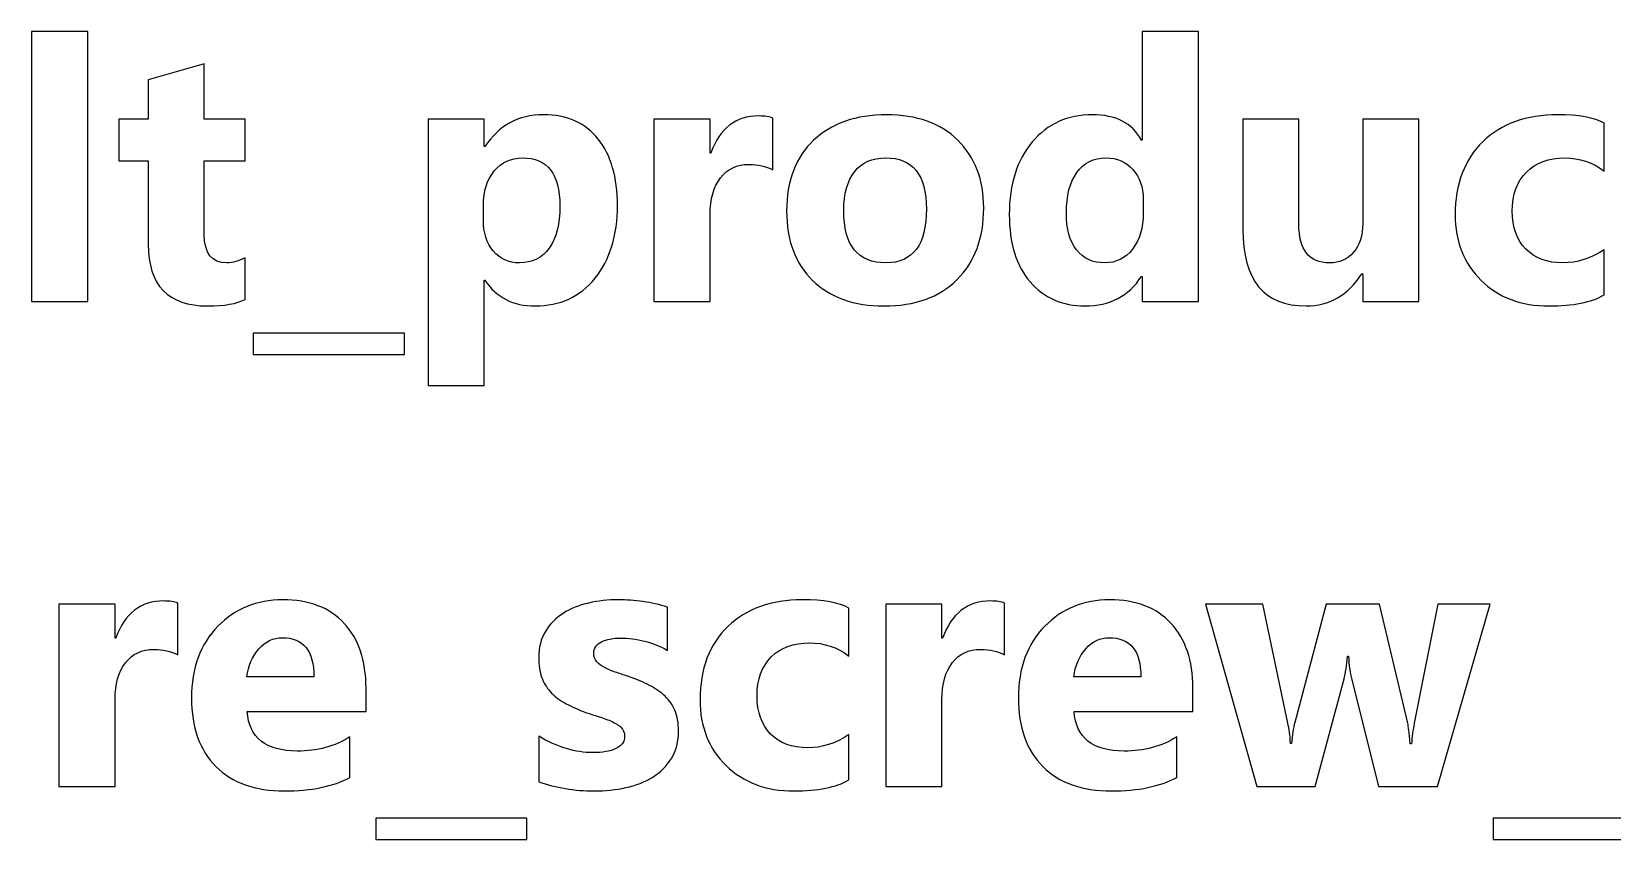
# Model space of a CAD drawing. Header units: centimetres. Extents: x -8 to 8, y -13.2 to 13.9.
# Drawn here: x -2.891 to 0.783, y 11.98 to 13.856 of the extents above; entities that cross this region are included whole.
import ezdxf

# ---------------------------------------------------------------- set-up
doc = ezdxf.new("R2010")
doc.units = ezdxf.units.CM
doc.header["$MEASUREMENT"] = 0
doc.layers.add('Layer 1', color=7, linetype='Continuous')

msp = doc.modelspace()

# ---------------------------------------------------------------- linework, layer by layer
at = {"layer": 'Layer 1'}
for points, knots in [([(-2.76073, 13.2292), (-2.76073, 13.2292), (-2.89126, 13.2292), (-2.89126, 13.2292), (-2.89126, 13.2292), (-2.89126, 13.2292), (-2.89126, 13.85588), (-2.89126, 13.85588), (-2.89126, 13.85588), (-2.89126, 13.85588), (-2.76073, 13.85588), (-2.76073, 13.85588), (-2.76073, 13.85588), (-2.76073, 13.85588), (-2.76073, 13.2292), (-2.76073, 13.2292)], [0, 0, 0, 0, 0.2, 0.2, 0.2, 0.2, 0.4, 0.4, 0.4, 0.4, 0.6, 0.6, 0.6, 0.6, 1, 1, 1, 1]), ([(-0.17935, 13.2292), (-0.17935, 13.2292), (-0.31002, 13.2292), (-0.31002, 13.2292), (-0.31002, 13.2292), (-0.31002, 13.2292), (-0.31002, 13.28748), (-0.31002, 13.28748), (-0.31002, 13.28748), (-0.31002, 13.28748), (-0.31158, 13.28748), (-0.31158, 13.28748), (-0.31158, 13.28748), (-0.34135, 13.24176), (-0.38509, 13.2189), (-0.44267, 13.2189), (-0.44267, 13.2189), (-0.49558, 13.2189), (-0.5382, 13.23753), (-0.57037, 13.27492), (-0.57037, 13.27492), (-0.60269, 13.31217), (-0.61878, 13.36438), (-0.61878, 13.43141), (-0.61878, 13.43141), (-0.61878, 13.5014), (-0.601, 13.55743), (-0.56544, 13.59962), (-0.56544, 13.59962), (-0.52988, 13.64181), (-0.48331, 13.66284), (-0.42573, 13.66284), (-0.42573, 13.66284), (-0.37112, 13.66284), (-0.33317, 13.64336), (-0.31158, 13.60413), (-0.31158, 13.60413), (-0.31158, 13.60413), (-0.31002, 13.60413), (-0.31002, 13.60413), (-0.31002, 13.60413), (-0.31002, 13.60413), (-0.31002, 13.85588), (-0.31002, 13.85588), (-0.31002, 13.85588), (-0.31002, 13.85588), (-0.17935, 13.85588), (-0.17935, 13.85588), (-0.17935, 13.85588), (-0.17935, 13.85588), (-0.17935, 13.2292), (-0.17935, 13.2292)], [0, 0, 0, 0, 0.0714286, 0.0714286, 0.0714286, 0.0714286, 0.1428571, 0.1428571, 0.1428571, 0.1428571, 0.2142857, 0.2142857, 0.2142857, 0.2142857, 0.2857143, 0.2857143, 0.2857143, 0.2857143, 0.3571429, 0.3571429, 0.3571429, 0.3571429, 0.4285714, 0.4285714, 0.4285714, 0.4285714, 0.5, 0.5, 0.5, 0.5, 0.5714286, 0.5714286, 0.5714286, 0.5714286, 0.6428571, 0.6428571, 0.6428571, 0.6428571, 0.7142857, 0.7142857, 0.7142857, 0.7142857, 0.7857143, 0.7857143, 0.7857143, 0.7857143, 0.8571429, 0.8571429, 0.8571429, 0.8571429, 1, 1, 1, 1]), ([(-2.39482, 13.23414), (-2.41415, 13.22398), (-2.44322, 13.2189), (-2.48203, 13.2189), (-2.48203, 13.2189), (-2.57403, 13.2189), (-2.62018, 13.26674), (-2.62018, 13.36227), (-2.62018, 13.36227), (-2.62018, 13.36227), (-2.62018, 13.55616), (-2.62018, 13.55616), (-2.62018, 13.55616), (-2.62018, 13.55616), (-2.68876, 13.55616), (-2.68876, 13.55616), (-2.68876, 13.55616), (-2.68876, 13.55616), (-2.68876, 13.65254), (-2.68876, 13.65254), (-2.68876, 13.65254), (-2.68876, 13.65254), (-2.62018, 13.65254), (-2.62018, 13.65254), (-2.62018, 13.65254), (-2.62018, 13.65254), (-2.62018, 13.74383), (-2.62018, 13.74383), (-2.62018, 13.74383), (-2.62018, 13.74383), (-2.48993, 13.78109), (-2.48993, 13.78109), (-2.48993, 13.78109), (-2.48993, 13.78109), (-2.48993, 13.65254), (-2.48993, 13.65254), (-2.48993, 13.65254), (-2.48993, 13.65254), (-2.39482, 13.65254), (-2.39482, 13.65254), (-2.39482, 13.65254), (-2.39482, 13.65254), (-2.39482, 13.55616), (-2.39482, 13.55616), (-2.39482, 13.55616), (-2.39482, 13.55616), (-2.48993, 13.55616), (-2.48993, 13.55616), (-2.48993, 13.55616), (-2.48993, 13.55616), (-2.48993, 13.38499), (-2.48993, 13.38499), (-2.48993, 13.38499), (-2.48993, 13.34096), (-2.47243, 13.31895), (-2.43744, 13.31895), (-2.43744, 13.31895), (-2.42361, 13.31895), (-2.40936, 13.3229), (-2.39482, 13.33094), (-2.39482, 13.33094), (-2.39482, 13.33094), (-2.39482, 13.23414), (-2.39482, 13.23414)], [0, 0, 0, 0, 0.0588235, 0.0588235, 0.0588235, 0.0588235, 0.1176471, 0.1176471, 0.1176471, 0.1176471, 0.1764706, 0.1764706, 0.1764706, 0.1764706, 0.2352941, 0.2352941, 0.2352941, 0.2352941, 0.2941176, 0.2941176, 0.2941176, 0.2941176, 0.3529412, 0.3529412, 0.3529412, 0.3529412, 0.4117647, 0.4117647, 0.4117647, 0.4117647, 0.4705882, 0.4705882, 0.4705882, 0.4705882, 0.5294118, 0.5294118, 0.5294118, 0.5294118, 0.5882353, 0.5882353, 0.5882353, 0.5882353, 0.6470588, 0.6470588, 0.6470588, 0.6470588, 0.7058824, 0.7058824, 0.7058824, 0.7058824, 0.7647059, 0.7647059, 0.7647059, 0.7647059, 0.8235294, 0.8235294, 0.8235294, 0.8235294, 0.8823529, 0.8823529, 0.8823529, 0.8823529, 1, 1, 1, 1]), ([(-1.83756, 13.27845), (-1.83756, 13.27845), (-1.83926, 13.27845), (-1.83926, 13.27845), (-1.83926, 13.27845), (-1.83926, 13.27845), (-1.83926, 13.03447), (-1.83926, 13.03447), (-1.83926, 13.03447), (-1.83926, 13.03447), (-1.96979, 13.03447), (-1.96979, 13.03447), (-1.96979, 13.03447), (-1.96979, 13.03447), (-1.96979, 13.65254), (-1.96979, 13.65254), (-1.96979, 13.65254), (-1.96979, 13.65254), (-1.83926, 13.65254), (-1.83926, 13.65254), (-1.83926, 13.65254), (-1.83926, 13.65254), (-1.83926, 13.58889), (-1.83926, 13.58889), (-1.83926, 13.58889), (-1.83926, 13.58889), (-1.83756, 13.58889), (-1.83756, 13.58889), (-1.83756, 13.58889), (-1.80525, 13.63814), (-1.75995, 13.66284), (-1.70153, 13.66284), (-1.70153, 13.66284), (-1.64664, 13.66284), (-1.60431, 13.64407), (-1.57439, 13.60639), (-1.57439, 13.60639), (-1.54448, 13.56886), (-1.52952, 13.51763), (-1.52952, 13.45286), (-1.52952, 13.45286), (-1.52952, 13.38231), (-1.54702, 13.32572), (-1.58187, 13.28296), (-1.58187, 13.28296), (-1.61673, 13.24021), (-1.66315, 13.2189), (-1.72101, 13.2189), (-1.72101, 13.2189), (-1.77195, 13.2189), (-1.81075, 13.23865), (-1.83756, 13.27845)], [0, 0, 0, 0, 0.0714286, 0.0714286, 0.0714286, 0.0714286, 0.1428571, 0.1428571, 0.1428571, 0.1428571, 0.2142857, 0.2142857, 0.2142857, 0.2142857, 0.2857143, 0.2857143, 0.2857143, 0.2857143, 0.3571429, 0.3571429, 0.3571429, 0.3571429, 0.4285714, 0.4285714, 0.4285714, 0.4285714, 0.5, 0.5, 0.5, 0.5, 0.5714286, 0.5714286, 0.5714286, 0.5714286, 0.6428571, 0.6428571, 0.6428571, 0.6428571, 0.7142857, 0.7142857, 0.7142857, 0.7142857, 0.7857143, 0.7857143, 0.7857143, 0.7857143, 0.8571429, 0.8571429, 0.8571429, 0.8571429, 1, 1, 1, 1]), ([(-1.16855, 13.53471), (-1.18436, 13.54331), (-1.2027, 13.54755), (-1.22358, 13.54755), (-1.22358, 13.54755), (-1.25195, 13.54755), (-1.2741, 13.53711), (-1.29019, 13.51636), (-1.29019, 13.51636), (-1.30613, 13.49548), (-1.31418, 13.46726), (-1.31418, 13.43141), (-1.31418, 13.43141), (-1.31418, 13.43141), (-1.31418, 13.2292), (-1.31418, 13.2292), (-1.31418, 13.2292), (-1.31418, 13.2292), (-1.44471, 13.2292), (-1.44471, 13.2292), (-1.44471, 13.2292), (-1.44471, 13.2292), (-1.44471, 13.65254), (-1.44471, 13.65254), (-1.44471, 13.65254), (-1.44471, 13.65254), (-1.31418, 13.65254), (-1.31418, 13.65254), (-1.31418, 13.65254), (-1.31418, 13.65254), (-1.31418, 13.57394), (-1.31418, 13.57394), (-1.31418, 13.57394), (-1.31418, 13.57394), (-1.31248, 13.57394), (-1.31248, 13.57394), (-1.31248, 13.57394), (-1.29174, 13.63137), (-1.25463, 13.66001), (-1.20087, 13.66001), (-1.20087, 13.66001), (-1.18704, 13.66001), (-1.17631, 13.65832), (-1.16855, 13.65508), (-1.16855, 13.65508), (-1.16855, 13.65508), (-1.16855, 13.53471), (-1.16855, 13.53471)], [0, 0, 0, 0, 0.0769231, 0.0769231, 0.0769231, 0.0769231, 0.1538462, 0.1538462, 0.1538462, 0.1538462, 0.2307692, 0.2307692, 0.2307692, 0.2307692, 0.3076923, 0.3076923, 0.3076923, 0.3076923, 0.3846154, 0.3846154, 0.3846154, 0.3846154, 0.4615385, 0.4615385, 0.4615385, 0.4615385, 0.5384615, 0.5384615, 0.5384615, 0.5384615, 0.6153846, 0.6153846, 0.6153846, 0.6153846, 0.6923077, 0.6923077, 0.6923077, 0.6923077, 0.7692308, 0.7692308, 0.7692308, 0.7692308, 0.8461538, 0.8461538, 0.8461538, 0.8461538, 1, 1, 1, 1]), ([(-0.90947, 13.2189), (-0.98002, 13.2189), (-1.03548, 13.23865), (-1.07584, 13.27817), (-1.07584, 13.27817), (-1.1162, 13.31768), (-1.13638, 13.37144), (-1.13638, 13.43917), (-1.13638, 13.43917), (-1.13638, 13.50917), (-1.11549, 13.56406), (-1.07358, 13.60357), (-1.07358, 13.60357), (-1.03167, 13.64308), (-0.97494, 13.66284), (-0.90368, 13.66284), (-0.90368, 13.66284), (-0.83341, 13.66284), (-0.77823, 13.64308), (-0.7383, 13.60357), (-0.7383, 13.60357), (-0.69836, 13.56406), (-0.67833, 13.51171), (-0.67833, 13.44665), (-0.67833, 13.44665), (-0.67833, 13.37638), (-0.69893, 13.32078), (-0.74013, 13.28), (-0.74013, 13.28), (-0.78134, 13.23922), (-0.83778, 13.2189), (-0.90947, 13.2189)], [0, 0, 0, 0, 0.1111111, 0.1111111, 0.1111111, 0.1111111, 0.2222222, 0.2222222, 0.2222222, 0.2222222, 0.3333333, 0.3333333, 0.3333333, 0.3333333, 0.4444444, 0.4444444, 0.4444444, 0.4444444, 0.5555556, 0.5555556, 0.5555556, 0.5555556, 0.6666667, 0.6666667, 0.6666667, 0.6666667, 0.7777778, 0.7777778, 0.7777778, 0.7777778, 1, 1, 1, 1]), ([(0.33288, 13.2292), (0.33288, 13.2292), (0.20264, 13.2292), (0.20264, 13.2292), (0.20264, 13.2292), (0.20264, 13.2292), (0.20264, 13.29369), (0.20264, 13.29369), (0.20264, 13.29369), (0.20264, 13.29369), (0.20066, 13.29369), (0.20066, 13.29369), (0.20066, 13.29369), (0.16835, 13.24388), (0.12531, 13.2189), (0.07126, 13.2189), (0.07126, 13.2189), (-0.02695, 13.2189), (-0.07592, 13.27831), (-0.07592, 13.39712), (-0.07592, 13.39712), (-0.07592, 13.39712), (-0.07592, 13.65254), (-0.07592, 13.65254), (-0.07592, 13.65254), (-0.07592, 13.65254), (0.05433, 13.65254), (0.05433, 13.65254), (0.05433, 13.65254), (0.05433, 13.65254), (0.05433, 13.40869), (0.05433, 13.40869), (0.05433, 13.40869), (0.05433, 13.34886), (0.07803, 13.31895), (0.12545, 13.31895), (0.12545, 13.31895), (0.14887, 13.31895), (0.1675, 13.32713), (0.18161, 13.3435), (0.18161, 13.3435), (0.19572, 13.35987), (0.20264, 13.38217), (0.20264, 13.41025), (0.20264, 13.41025), (0.20264, 13.41025), (0.20264, 13.65254), (0.20264, 13.65254), (0.20264, 13.65254), (0.20264, 13.65254), (0.33288, 13.65254), (0.33288, 13.65254), (0.33288, 13.65254), (0.33288, 13.65254), (0.33288, 13.2292), (0.33288, 13.2292)], [0, 0, 0, 0, 0.0666667, 0.0666667, 0.0666667, 0.0666667, 0.1333333, 0.1333333, 0.1333333, 0.1333333, 0.2, 0.2, 0.2, 0.2, 0.2666667, 0.2666667, 0.2666667, 0.2666667, 0.3333333, 0.3333333, 0.3333333, 0.3333333, 0.4, 0.4, 0.4, 0.4, 0.4666667, 0.4666667, 0.4666667, 0.4666667, 0.5333333, 0.5333333, 0.5333333, 0.5333333, 0.6, 0.6, 0.6, 0.6, 0.6666667, 0.6666667, 0.6666667, 0.6666667, 0.7333333, 0.7333333, 0.7333333, 0.7333333, 0.8, 0.8, 0.8, 0.8, 0.8666667, 0.8666667, 0.8666667, 0.8666667, 1, 1, 1, 1]), ([(0.7637, 13.24444), (0.73421, 13.22737), (0.69159, 13.2189), (0.63599, 13.2189), (0.63599, 13.2189), (0.57094, 13.2189), (0.51831, 13.23851), (0.47809, 13.27802), (0.47809, 13.27802), (0.43787, 13.31739), (0.41769, 13.36819), (0.41769, 13.43057), (0.41769, 13.43057), (0.41769, 13.50253), (0.43928, 13.55912), (0.48232, 13.60061), (0.48232, 13.60061), (0.5255, 13.64209), (0.58322, 13.66284), (0.65547, 13.66284), (0.65547, 13.66284), (0.70528, 13.66284), (0.7414, 13.6562), (0.7637, 13.64308), (0.7637, 13.64308), (0.7637, 13.64308), (0.7637, 13.53217), (0.7637, 13.53217), (0.7637, 13.53217), (0.73647, 13.55263), (0.70599, 13.56279), (0.6724, 13.56279), (0.6724, 13.56279), (0.63487, 13.56279), (0.60523, 13.55192), (0.58322, 13.52991), (0.58322, 13.52991), (0.56135, 13.50804), (0.55034, 13.47784), (0.55034, 13.43917), (0.55034, 13.43917), (0.55034, 13.40178), (0.56092, 13.37229), (0.58181, 13.35098), (0.58181, 13.35098), (0.60269, 13.32953), (0.63162, 13.31895), (0.66817, 13.31895), (0.66817, 13.31895), (0.70076, 13.31895), (0.73251, 13.32911), (0.7637, 13.34957), (0.7637, 13.34957), (0.7637, 13.34957), (0.7637, 13.24444), (0.7637, 13.24444)], [0, 0, 0, 0, 0.0666667, 0.0666667, 0.0666667, 0.0666667, 0.1333333, 0.1333333, 0.1333333, 0.1333333, 0.2, 0.2, 0.2, 0.2, 0.2666667, 0.2666667, 0.2666667, 0.2666667, 0.3333333, 0.3333333, 0.3333333, 0.3333333, 0.4, 0.4, 0.4, 0.4, 0.4666667, 0.4666667, 0.4666667, 0.4666667, 0.5333333, 0.5333333, 0.5333333, 0.5333333, 0.6, 0.6, 0.6, 0.6, 0.6666667, 0.6666667, 0.6666667, 0.6666667, 0.7333333, 0.7333333, 0.7333333, 0.7333333, 0.8, 0.8, 0.8, 0.8, 0.8666667, 0.8666667, 0.8666667, 0.8666667, 1, 1, 1, 1]), ([(-1.84123, 13.45202), (-1.84123, 13.45202), (-1.84123, 13.41815), (-1.84123, 13.41815), (-1.84123, 13.41815), (-1.84123, 13.38894), (-1.83361, 13.36509), (-1.81809, 13.3466), (-1.81809, 13.3466), (-1.80271, 13.32812), (-1.78239, 13.31895), (-1.75727, 13.31895), (-1.75727, 13.31895), (-1.72764, 13.31895), (-1.7045, 13.33038), (-1.68813, 13.35338), (-1.68813, 13.35338), (-1.67176, 13.37638), (-1.66343, 13.40898), (-1.66343, 13.45117), (-1.66343, 13.45117), (-1.66343, 13.52568), (-1.69236, 13.56279), (-1.75036, 13.56279), (-1.75036, 13.56279), (-1.77703, 13.56279), (-1.7989, 13.55277), (-1.81583, 13.53245), (-1.81583, 13.53245), (-1.83277, 13.51213), (-1.84123, 13.48532), (-1.84123, 13.45202)], [0, 0, 0, 0, 0.1111111, 0.1111111, 0.1111111, 0.1111111, 0.2222222, 0.2222222, 0.2222222, 0.2222222, 0.3333333, 0.3333333, 0.3333333, 0.3333333, 0.4444444, 0.4444444, 0.4444444, 0.4444444, 0.5555556, 0.5555556, 0.5555556, 0.5555556, 0.6666667, 0.6666667, 0.6666667, 0.6666667, 0.7777778, 0.7777778, 0.7777778, 0.7777778, 1, 1, 1, 1]), ([(-0.90608, 13.56279), (-0.93698, 13.56279), (-0.96097, 13.5522), (-0.97805, 13.53104), (-0.97805, 13.53104), (-0.99512, 13.50973), (-1.00373, 13.47967), (-1.00373, 13.44087), (-1.00373, 13.44087), (-1.00373, 13.35959), (-0.97085, 13.31895), (-0.90523, 13.31895), (-0.90523, 13.31895), (-0.84272, 13.31895), (-0.8114, 13.36072), (-0.8114, 13.44411), (-0.8114, 13.44411), (-0.8114, 13.52328), (-0.843, 13.56279), (-0.90608, 13.56279)], [0, 0, 0, 0, 0.1666667, 0.1666667, 0.1666667, 0.1666667, 0.3333333, 0.3333333, 0.3333333, 0.3333333, 0.5, 0.5, 0.5, 0.5, 0.6666667, 0.6666667, 0.6666667, 0.6666667, 1, 1, 1, 1]), ([(-0.30748, 13.43508), (-0.30748, 13.43508), (-0.30748, 13.46697), (-0.30748, 13.46697), (-0.30748, 13.46697), (-0.30748, 13.49449), (-0.31553, 13.51735), (-0.33147, 13.53555), (-0.33147, 13.53555), (-0.34742, 13.55376), (-0.3683, 13.56279), (-0.39384, 13.56279), (-0.39384, 13.56279), (-0.42277, 13.56279), (-0.44549, 13.5515), (-0.46172, 13.52878), (-0.46172, 13.52878), (-0.47795, 13.50592), (-0.48613, 13.47473), (-0.48613, 13.43508), (-0.48613, 13.43508), (-0.48613, 13.39783), (-0.47823, 13.36918), (-0.46256, 13.34914), (-0.46256, 13.34914), (-0.44676, 13.32897), (-0.42503, 13.31895), (-0.39723, 13.31895), (-0.39723, 13.31895), (-0.3707, 13.31895), (-0.34911, 13.32953), (-0.33246, 13.3507), (-0.33246, 13.3507), (-0.31581, 13.37201), (-0.30748, 13.40009), (-0.30748, 13.43508)], [0, 0, 0, 0, 0.1, 0.1, 0.1, 0.1, 0.2, 0.2, 0.2, 0.2, 0.3, 0.3, 0.3, 0.3, 0.4, 0.4, 0.4, 0.4, 0.5, 0.5, 0.5, 0.5, 0.6, 0.6, 0.6, 0.6, 0.7, 0.7, 0.7, 0.7, 0.8, 0.8, 0.8, 0.8, 1, 1, 1, 1]), ([(-2.02482, 13.10643), (-2.02482, 13.10643), (-2.37619, 13.10643), (-2.37619, 13.10643), (-2.37619, 13.10643), (-2.37619, 13.10643), (-2.37619, 13.15568), (-2.37619, 13.15568), (-2.37619, 13.15568), (-2.37619, 13.15568), (-2.02482, 13.15568), (-2.02482, 13.15568), (-2.02482, 13.15568), (-2.02482, 13.15568), (-2.02482, 13.10643), (-2.02482, 13.10643)], [0, 0, 0, 0, 0.2, 0.2, 0.2, 0.2, 0.4, 0.4, 0.4, 0.4, 0.6, 0.6, 0.6, 0.6, 1, 1, 1, 1]), ([(-2.55172, 12.4085), (-2.56753, 12.4171), (-2.58587, 12.42134), (-2.60675, 12.42134), (-2.60675, 12.42134), (-2.63512, 12.42134), (-2.65727, 12.4109), (-2.67336, 12.39015), (-2.67336, 12.39015), (-2.6893, 12.36927), (-2.69735, 12.34105), (-2.69735, 12.3052), (-2.69735, 12.3052), (-2.69735, 12.3052), (-2.69735, 12.10299), (-2.69735, 12.10299), (-2.69735, 12.10299), (-2.69735, 12.10299), (-2.82788, 12.10299), (-2.82788, 12.10299), (-2.82788, 12.10299), (-2.82788, 12.10299), (-2.82788, 12.52633), (-2.82788, 12.52633), (-2.82788, 12.52633), (-2.82788, 12.52633), (-2.69735, 12.52633), (-2.69735, 12.52633), (-2.69735, 12.52633), (-2.69735, 12.52633), (-2.69735, 12.44773), (-2.69735, 12.44773), (-2.69735, 12.44773), (-2.69735, 12.44773), (-2.69565, 12.44773), (-2.69565, 12.44773), (-2.69565, 12.44773), (-2.67491, 12.50516), (-2.6378, 12.5338), (-2.58404, 12.5338), (-2.58404, 12.5338), (-2.57021, 12.5338), (-2.55948, 12.53211), (-2.55172, 12.52887), (-2.55172, 12.52887), (-2.55172, 12.52887), (-2.55172, 12.4085), (-2.55172, 12.4085)], [0, 0, 0, 0, 0.0769231, 0.0769231, 0.0769231, 0.0769231, 0.1538462, 0.1538462, 0.1538462, 0.1538462, 0.2307692, 0.2307692, 0.2307692, 0.2307692, 0.3076923, 0.3076923, 0.3076923, 0.3076923, 0.3846154, 0.3846154, 0.3846154, 0.3846154, 0.4615385, 0.4615385, 0.4615385, 0.4615385, 0.5384615, 0.5384615, 0.5384615, 0.5384615, 0.6153846, 0.6153846, 0.6153846, 0.6153846, 0.6923077, 0.6923077, 0.6923077, 0.6923077, 0.7692308, 0.7692308, 0.7692308, 0.7692308, 0.8461538, 0.8461538, 0.8461538, 0.8461538, 1, 1, 1, 1]), ([(-2.11399, 12.2774), (-2.11399, 12.2774), (-2.39015, 12.2774), (-2.39015, 12.2774), (-2.39015, 12.2774), (-2.38577, 12.21602), (-2.34697, 12.18526), (-2.27401, 12.18526), (-2.27401, 12.18526), (-2.22744, 12.18526), (-2.18652, 12.19626), (-2.15124, 12.21828), (-2.15124, 12.21828), (-2.15124, 12.21828), (-2.15124, 12.12402), (-2.15124, 12.12402), (-2.15124, 12.12402), (-2.19033, 12.10313), (-2.24113, 12.09269), (-2.30379, 12.09269), (-2.30379, 12.09269), (-2.37208, 12.09269), (-2.42514, 12.1116), (-2.46296, 12.14956), (-2.46296, 12.14956), (-2.50064, 12.18737), (-2.51955, 12.24029), (-2.51955, 12.30803), (-2.51955, 12.30803), (-2.51955, 12.3783), (-2.49923, 12.43404), (-2.4583, 12.4751), (-2.4583, 12.4751), (-2.41752, 12.51616), (-2.36743, 12.53663), (-2.30788, 12.53663), (-2.30788, 12.53663), (-2.24621, 12.53663), (-2.19838, 12.51828), (-2.16465, 12.48173), (-2.16465, 12.48173), (-2.13092, 12.44504), (-2.11399, 12.39523), (-2.11399, 12.33244), (-2.11399, 12.33244), (-2.11399, 12.33244), (-2.11399, 12.2774), (-2.11399, 12.2774)], [0, 0, 0, 0, 0.0769231, 0.0769231, 0.0769231, 0.0769231, 0.1538462, 0.1538462, 0.1538462, 0.1538462, 0.2307692, 0.2307692, 0.2307692, 0.2307692, 0.3076923, 0.3076923, 0.3076923, 0.3076923, 0.3846154, 0.3846154, 0.3846154, 0.3846154, 0.4615385, 0.4615385, 0.4615385, 0.4615385, 0.5384615, 0.5384615, 0.5384615, 0.5384615, 0.6153846, 0.6153846, 0.6153846, 0.6153846, 0.6923077, 0.6923077, 0.6923077, 0.6923077, 0.7692308, 0.7692308, 0.7692308, 0.7692308, 0.8461538, 0.8461538, 0.8461538, 0.8461538, 1, 1, 1, 1]), ([(-1.71267, 12.11414), (-1.71267, 12.11414), (-1.71267, 12.21997), (-1.71267, 12.21997), (-1.71267, 12.21997), (-1.69108, 12.20699), (-1.66963, 12.19739), (-1.64832, 12.19104), (-1.64832, 12.19104), (-1.62701, 12.18469), (-1.60683, 12.18159), (-1.58778, 12.18159), (-1.58778, 12.18159), (-1.56464, 12.18159), (-1.54629, 12.18469), (-1.53303, 12.19104), (-1.53303, 12.19104), (-1.51962, 12.19739), (-1.51299, 12.20699), (-1.51299, 12.21997), (-1.51299, 12.21997), (-1.51299, 12.2283), (-1.51596, 12.23521), (-1.52202, 12.24071), (-1.52202, 12.24071), (-1.52809, 12.24622), (-1.53585, 12.25102), (-1.54545, 12.25511), (-1.54545, 12.25511), (-1.5549, 12.2592), (-1.56534, 12.26301), (-1.57663, 12.26626), (-1.57663, 12.26626), (-1.58792, 12.26964), (-1.59879, 12.27331), (-1.60923, 12.2774), (-1.60923, 12.2774), (-1.62602, 12.28375), (-1.64084, 12.29067), (-1.65368, 12.29787), (-1.65368, 12.29787), (-1.66652, 12.3052), (-1.67725, 12.31367), (-1.686, 12.32341), (-1.686, 12.32341), (-1.6946, 12.333), (-1.70124, 12.34415), (-1.70575, 12.35685), (-1.70575, 12.35685), (-1.71027, 12.36955), (-1.71267, 12.38451), (-1.71267, 12.40186), (-1.71267, 12.40186), (-1.71267, 12.42557), (-1.70744, 12.44603), (-1.69714, 12.46311), (-1.69714, 12.46311), (-1.68684, 12.48018), (-1.67301, 12.49415), (-1.6558, 12.50502), (-1.6558, 12.50502), (-1.63858, 12.51588), (-1.61883, 12.52393), (-1.59667, 12.52901), (-1.59667, 12.52901), (-1.57452, 12.53409), (-1.55137, 12.53663), (-1.52739, 12.53663), (-1.52739, 12.53663), (-1.50862, 12.53663), (-1.48971, 12.53522), (-1.47038, 12.53225), (-1.47038, 12.53225), (-1.45104, 12.52943), (-1.43199, 12.5252), (-1.41323, 12.51969), (-1.41323, 12.51969), (-1.41323, 12.51969), (-1.41323, 12.4188), (-1.41323, 12.4188), (-1.41323, 12.4188), (-1.42988, 12.42853), (-1.44752, 12.43573), (-1.46643, 12.44053), (-1.46643, 12.44053), (-1.48533, 12.44533), (-1.50382, 12.44773), (-1.52202, 12.44773), (-1.52202, 12.44773), (-1.53063, 12.44773), (-1.53867, 12.44702), (-1.54615, 12.44547), (-1.54615, 12.44547), (-1.55377, 12.44406), (-1.56055, 12.4418), (-1.56633, 12.43884), (-1.56633, 12.43884), (-1.57212, 12.43601), (-1.57663, 12.43234), (-1.57988, 12.42769), (-1.57988, 12.42769), (-1.58327, 12.42317), (-1.58482, 12.41795), (-1.58482, 12.41217), (-1.58482, 12.41217), (-1.58482, 12.40455), (-1.58242, 12.39791), (-1.57748, 12.39241), (-1.57748, 12.39241), (-1.5724, 12.38691), (-1.56605, 12.38211), (-1.55801, 12.37816), (-1.55801, 12.37816), (-1.54996, 12.37407), (-1.54107, 12.37054), (-1.53134, 12.36743), (-1.53134, 12.36743), (-1.5216, 12.36419), (-1.51186, 12.36094), (-1.50213, 12.3577), (-1.50213, 12.3577), (-1.48477, 12.35163), (-1.46911, 12.345), (-1.455, 12.3378), (-1.455, 12.3378), (-1.44103, 12.3306), (-1.42889, 12.32228), (-1.41887, 12.31254), (-1.41887, 12.31254), (-1.40885, 12.30295), (-1.40109, 12.29166), (-1.39573, 12.27867), (-1.39573, 12.27867), (-1.39037, 12.26569), (-1.38769, 12.25031), (-1.38769, 12.23239), (-1.38769, 12.23239), (-1.38769, 12.20727), (-1.39305, 12.18582), (-1.40405, 12.16804), (-1.40405, 12.16804), (-1.41492, 12.15026), (-1.42931, 12.13587), (-1.44738, 12.12472), (-1.44738, 12.12472), (-1.46544, 12.11357), (-1.48632, 12.10539), (-1.50989, 12.10031), (-1.50989, 12.10031), (-1.53345, 12.09523), (-1.55787, 12.09269), (-1.58327, 12.09269), (-1.58327, 12.09269), (-1.62983, 12.09269), (-1.67287, 12.09989), (-1.71267, 12.11414)], [0, 0, 0, 0, 0.025, 0.025, 0.025, 0.025, 0.05, 0.05, 0.05, 0.05, 0.075, 0.075, 0.075, 0.075, 0.1, 0.1, 0.1, 0.1, 0.125, 0.125, 0.125, 0.125, 0.15, 0.15, 0.15, 0.15, 0.175, 0.175, 0.175, 0.175, 0.2, 0.2, 0.2, 0.2, 0.225, 0.225, 0.225, 0.225, 0.25, 0.25, 0.25, 0.25, 0.275, 0.275, 0.275, 0.275, 0.3, 0.3, 0.3, 0.3, 0.325, 0.325, 0.325, 0.325, 0.35, 0.35, 0.35, 0.35, 0.375, 0.375, 0.375, 0.375, 0.4, 0.4, 0.4, 0.4, 0.425, 0.425, 0.425, 0.425, 0.45, 0.45, 0.45, 0.45, 0.475, 0.475, 0.475, 0.475, 0.5, 0.5, 0.5, 0.5, 0.525, 0.525, 0.525, 0.525, 0.55, 0.55, 0.55, 0.55, 0.575, 0.575, 0.575, 0.575, 0.6, 0.6, 0.6, 0.6, 0.625, 0.625, 0.625, 0.625, 0.65, 0.65, 0.65, 0.65, 0.675, 0.675, 0.675, 0.675, 0.7, 0.7, 0.7, 0.7, 0.725, 0.725, 0.725, 0.725, 0.75, 0.75, 0.75, 0.75, 0.775, 0.775, 0.775, 0.775, 0.8, 0.8, 0.8, 0.8, 0.825, 0.825, 0.825, 0.825, 0.85, 0.85, 0.85, 0.85, 0.875, 0.875, 0.875, 0.875, 0.9, 0.9, 0.9, 0.9, 0.925, 0.925, 0.925, 0.925, 0.95, 0.95, 0.95, 0.95, 1, 1, 1, 1]), ([(-0.99159, 12.11823), (-1.02108, 12.10116), (-1.0637, 12.09269), (-1.1193, 12.09269), (-1.1193, 12.09269), (-1.18435, 12.09269), (-1.23698, 12.1123), (-1.2772, 12.15181), (-1.2772, 12.15181), (-1.31742, 12.19118), (-1.3376, 12.24198), (-1.3376, 12.30436), (-1.3376, 12.30436), (-1.3376, 12.37632), (-1.31601, 12.43291), (-1.27297, 12.4744), (-1.27297, 12.4744), (-1.22979, 12.51588), (-1.17207, 12.53663), (-1.09982, 12.53663), (-1.09982, 12.53663), (-1.05001, 12.53663), (-1.01389, 12.52999), (-0.99159, 12.51687), (-0.99159, 12.51687), (-0.99159, 12.51687), (-0.99159, 12.40596), (-0.99159, 12.40596), (-0.99159, 12.40596), (-1.01882, 12.42642), (-1.0493, 12.43658), (-1.08289, 12.43658), (-1.08289, 12.43658), (-1.12042, 12.43658), (-1.15006, 12.42571), (-1.17207, 12.4037), (-1.17207, 12.4037), (-1.19394, 12.38183), (-1.20495, 12.35163), (-1.20495, 12.31296), (-1.20495, 12.31296), (-1.20495, 12.27557), (-1.19437, 12.24608), (-1.17348, 12.22477), (-1.17348, 12.22477), (-1.1526, 12.20332), (-1.12367, 12.19274), (-1.08712, 12.19274), (-1.08712, 12.19274), (-1.05453, 12.19274), (-1.02278, 12.2029), (-0.99159, 12.22336), (-0.99159, 12.22336), (-0.99159, 12.22336), (-0.99159, 12.11823), (-0.99159, 12.11823)], [0, 0, 0, 0, 0.0666667, 0.0666667, 0.0666667, 0.0666667, 0.1333333, 0.1333333, 0.1333333, 0.1333333, 0.2, 0.2, 0.2, 0.2, 0.2666667, 0.2666667, 0.2666667, 0.2666667, 0.3333333, 0.3333333, 0.3333333, 0.3333333, 0.4, 0.4, 0.4, 0.4, 0.4666667, 0.4666667, 0.4666667, 0.4666667, 0.5333333, 0.5333333, 0.5333333, 0.5333333, 0.6, 0.6, 0.6, 0.6, 0.6666667, 0.6666667, 0.6666667, 0.6666667, 0.7333333, 0.7333333, 0.7333333, 0.7333333, 0.8, 0.8, 0.8, 0.8, 0.8666667, 0.8666667, 0.8666667, 0.8666667, 1, 1, 1, 1]), ([(-0.62978, 12.4085), (-0.64559, 12.4171), (-0.66393, 12.42134), (-0.68481, 12.42134), (-0.68481, 12.42134), (-0.71318, 12.42134), (-0.73533, 12.4109), (-0.75142, 12.39015), (-0.75142, 12.39015), (-0.76736, 12.36927), (-0.77541, 12.34105), (-0.77541, 12.3052), (-0.77541, 12.3052), (-0.77541, 12.3052), (-0.77541, 12.10299), (-0.77541, 12.10299), (-0.77541, 12.10299), (-0.77541, 12.10299), (-0.90594, 12.10299), (-0.90594, 12.10299), (-0.90594, 12.10299), (-0.90594, 12.10299), (-0.90594, 12.52633), (-0.90594, 12.52633), (-0.90594, 12.52633), (-0.90594, 12.52633), (-0.77541, 12.52633), (-0.77541, 12.52633), (-0.77541, 12.52633), (-0.77541, 12.52633), (-0.77541, 12.44773), (-0.77541, 12.44773), (-0.77541, 12.44773), (-0.77541, 12.44773), (-0.77371, 12.44773), (-0.77371, 12.44773), (-0.77371, 12.44773), (-0.75297, 12.50516), (-0.71586, 12.5338), (-0.6621, 12.5338), (-0.6621, 12.5338), (-0.64827, 12.5338), (-0.63754, 12.53211), (-0.62978, 12.52887), (-0.62978, 12.52887), (-0.62978, 12.52887), (-0.62978, 12.4085), (-0.62978, 12.4085)], [0, 0, 0, 0, 0.0769231, 0.0769231, 0.0769231, 0.0769231, 0.1538462, 0.1538462, 0.1538462, 0.1538462, 0.2307692, 0.2307692, 0.2307692, 0.2307692, 0.3076923, 0.3076923, 0.3076923, 0.3076923, 0.3846154, 0.3846154, 0.3846154, 0.3846154, 0.4615385, 0.4615385, 0.4615385, 0.4615385, 0.5384615, 0.5384615, 0.5384615, 0.5384615, 0.6153846, 0.6153846, 0.6153846, 0.6153846, 0.6923077, 0.6923077, 0.6923077, 0.6923077, 0.7692308, 0.7692308, 0.7692308, 0.7692308, 0.8461538, 0.8461538, 0.8461538, 0.8461538, 1, 1, 1, 1]), ([(-0.19205, 12.2774), (-0.19205, 12.2774), (-0.46821, 12.2774), (-0.46821, 12.2774), (-0.46821, 12.2774), (-0.46383, 12.21602), (-0.42503, 12.18526), (-0.35207, 12.18526), (-0.35207, 12.18526), (-0.3055, 12.18526), (-0.26458, 12.19626), (-0.2293, 12.21828), (-0.2293, 12.21828), (-0.2293, 12.21828), (-0.2293, 12.12402), (-0.2293, 12.12402), (-0.2293, 12.12402), (-0.26839, 12.10313), (-0.31919, 12.09269), (-0.38185, 12.09269), (-0.38185, 12.09269), (-0.45014, 12.09269), (-0.5032, 12.1116), (-0.54102, 12.14956), (-0.54102, 12.14956), (-0.5787, 12.18737), (-0.59761, 12.24029), (-0.59761, 12.30803), (-0.59761, 12.30803), (-0.59761, 12.3783), (-0.57729, 12.43404), (-0.53636, 12.4751), (-0.53636, 12.4751), (-0.49558, 12.51616), (-0.44549, 12.53663), (-0.38594, 12.53663), (-0.38594, 12.53663), (-0.32427, 12.53663), (-0.27644, 12.51828), (-0.24271, 12.48173), (-0.24271, 12.48173), (-0.20898, 12.44504), (-0.19205, 12.39523), (-0.19205, 12.33244), (-0.19205, 12.33244), (-0.19205, 12.33244), (-0.19205, 12.2774), (-0.19205, 12.2774)], [0, 0, 0, 0, 0.0769231, 0.0769231, 0.0769231, 0.0769231, 0.1538462, 0.1538462, 0.1538462, 0.1538462, 0.2307692, 0.2307692, 0.2307692, 0.2307692, 0.3076923, 0.3076923, 0.3076923, 0.3076923, 0.3846154, 0.3846154, 0.3846154, 0.3846154, 0.4615385, 0.4615385, 0.4615385, 0.4615385, 0.5384615, 0.5384615, 0.5384615, 0.5384615, 0.6153846, 0.6153846, 0.6153846, 0.6153846, 0.6923077, 0.6923077, 0.6923077, 0.6923077, 0.7692308, 0.7692308, 0.7692308, 0.7692308, 0.8461538, 0.8461538, 0.8461538, 0.8461538, 1, 1, 1, 1]), ([(0.49869, 12.52633), (0.49869, 12.52633), (0.37677, 12.10299), (0.37677, 12.10299), (0.37677, 12.10299), (0.37677, 12.10299), (0.23947, 12.10299), (0.23947, 12.10299), (0.23947, 12.10299), (0.23947, 12.10299), (0.1771, 12.35106), (0.1771, 12.35106), (0.1771, 12.35106), (0.17301, 12.36757), (0.17061, 12.38564), (0.17004, 12.40525), (0.17004, 12.40525), (0.17004, 12.40525), (0.16764, 12.40525), (0.16764, 12.40525), (0.16764, 12.40525), (0.16567, 12.38366), (0.16299, 12.36616), (0.15932, 12.35276), (0.15932, 12.35276), (0.15932, 12.35276), (0.09229, 12.10299), (0.09229, 12.10299), (0.09229, 12.10299), (0.09229, 12.10299), (-0.04318, 12.10299), (-0.04318, 12.10299), (-0.04318, 12.10299), (-0.04318, 12.10299), (-0.1627, 12.52633), (-0.1627, 12.52633), (-0.1627, 12.52633), (-0.1627, 12.52633), (-0.02963, 12.52633), (-0.02963, 12.52633), (-0.02963, 12.52633), (-0.02963, 12.52633), (0.02865, 12.25017), (0.02865, 12.25017), (0.02865, 12.25017), (0.03147, 12.23719), (0.03359, 12.22152), (0.03486, 12.20304), (0.03486, 12.20304), (0.03486, 12.20304), (0.0374, 12.20304), (0.0374, 12.20304), (0.0374, 12.20304), (0.03881, 12.22237), (0.04121, 12.2386), (0.04488, 12.25186), (0.04488, 12.25186), (0.04488, 12.25186), (0.11755, 12.52633), (0.11755, 12.52633), (0.11755, 12.52633), (0.11755, 12.52633), (0.24201, 12.52633), (0.24201, 12.52633), (0.24201, 12.52633), (0.24201, 12.52633), (0.30735, 12.25017), (0.30735, 12.25017), (0.30735, 12.25017), (0.30904, 12.24325), (0.31087, 12.22731), (0.31313, 12.20219), (0.31313, 12.20219), (0.31313, 12.20219), (0.31609, 12.20219), (0.31609, 12.20219), (0.31609, 12.20219), (0.31736, 12.21814), (0.31962, 12.23422), (0.32259, 12.25017), (0.32259, 12.25017), (0.32259, 12.25017), (0.37762, 12.52633), (0.37762, 12.52633), (0.37762, 12.52633), (0.37762, 12.52633), (0.49869, 12.52633), (0.49869, 12.52633)], [0, 0, 0, 0, 0.0434783, 0.0434783, 0.0434783, 0.0434783, 0.0869565, 0.0869565, 0.0869565, 0.0869565, 0.1304348, 0.1304348, 0.1304348, 0.1304348, 0.173913, 0.173913, 0.173913, 0.173913, 0.2173913, 0.2173913, 0.2173913, 0.2173913, 0.2608696, 0.2608696, 0.2608696, 0.2608696, 0.3043478, 0.3043478, 0.3043478, 0.3043478, 0.3478261, 0.3478261, 0.3478261, 0.3478261, 0.3913043, 0.3913043, 0.3913043, 0.3913043, 0.4347826, 0.4347826, 0.4347826, 0.4347826, 0.4782609, 0.4782609, 0.4782609, 0.4782609, 0.5217391, 0.5217391, 0.5217391, 0.5217391, 0.5652174, 0.5652174, 0.5652174, 0.5652174, 0.6086957, 0.6086957, 0.6086957, 0.6086957, 0.6521739, 0.6521739, 0.6521739, 0.6521739, 0.6956522, 0.6956522, 0.6956522, 0.6956522, 0.7391304, 0.7391304, 0.7391304, 0.7391304, 0.7826087, 0.7826087, 0.7826087, 0.7826087, 0.826087, 0.826087, 0.826087, 0.826087, 0.8695652, 0.8695652, 0.8695652, 0.8695652, 0.9130435, 0.9130435, 0.9130435, 0.9130435, 1, 1, 1, 1]), ([(-2.23506, 12.3577), (-2.23506, 12.41823), (-2.25962, 12.44857), (-2.30872, 12.44857), (-2.30872, 12.44857), (-2.32961, 12.44857), (-2.34781, 12.43996), (-2.36305, 12.42261), (-2.36305, 12.42261), (-2.37843, 12.40525), (-2.38761, 12.38352), (-2.39099, 12.3577), (-2.39099, 12.3577), (-2.39099, 12.3577), (-2.23506, 12.3577), (-2.23506, 12.3577)], [0, 0, 0, 0, 0.2, 0.2, 0.2, 0.2, 0.4, 0.4, 0.4, 0.4, 0.6, 0.6, 0.6, 0.6, 1, 1, 1, 1]), ([(-0.31312, 12.3577), (-0.31312, 12.41823), (-0.33768, 12.44857), (-0.38678, 12.44857), (-0.38678, 12.44857), (-0.40767, 12.44857), (-0.42587, 12.43996), (-0.44111, 12.42261), (-0.44111, 12.42261), (-0.45649, 12.40525), (-0.46567, 12.38352), (-0.46905, 12.3577), (-0.46905, 12.3577), (-0.46905, 12.3577), (-0.31312, 12.3577), (-0.31312, 12.3577)], [0, 0, 0, 0, 0.2, 0.2, 0.2, 0.2, 0.4, 0.4, 0.4, 0.4, 0.6, 0.6, 0.6, 0.6, 1, 1, 1, 1]), ([(-1.7399, 11.98022), (-1.7399, 11.98022), (-2.09127, 11.98022), (-2.09127, 11.98022), (-2.09127, 11.98022), (-2.09127, 11.98022), (-2.09127, 12.02947), (-2.09127, 12.02947), (-2.09127, 12.02947), (-2.09127, 12.02947), (-1.7399, 12.02947), (-1.7399, 12.02947), (-1.7399, 12.02947), (-1.7399, 12.02947), (-1.7399, 11.98022), (-1.7399, 11.98022)], [0, 0, 0, 0, 0.2, 0.2, 0.2, 0.2, 0.4, 0.4, 0.4, 0.4, 0.6, 0.6, 0.6, 0.6, 1, 1, 1, 1]), ([(0.85712, 11.98022), (0.85712, 11.98022), (0.50575, 11.98022), (0.50575, 11.98022), (0.50575, 11.98022), (0.50575, 11.98022), (0.50575, 12.02947), (0.50575, 12.02947), (0.50575, 12.02947), (0.50575, 12.02947), (0.85712, 12.02947), (0.85712, 12.02947), (0.85712, 12.02947), (0.85712, 12.02947), (0.85712, 11.98022), (0.85712, 11.98022)], [0, 0, 0, 0, 0.2, 0.2, 0.2, 0.2, 0.4, 0.4, 0.4, 0.4, 0.6, 0.6, 0.6, 0.6, 1, 1, 1, 1])]:
    msp.add_open_spline(points, degree=3, knots=knots, dxfattribs=at)

doc.saveas('drawing.dxf')
